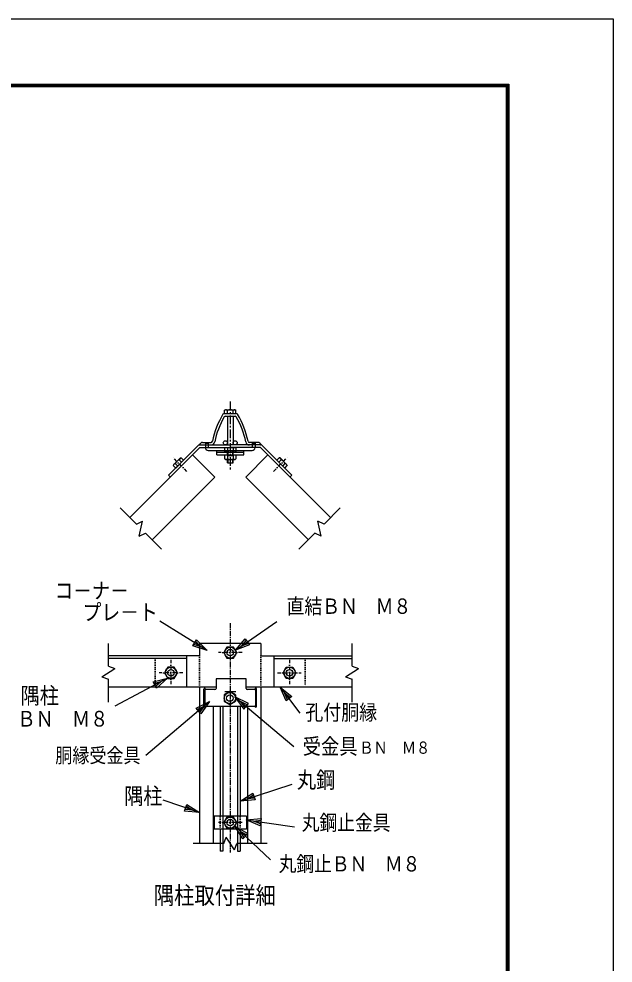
# Model space of a CAD drawing. Units: millimetres, scale not verified. Extents: x -4455 to 4455, y -3150 to 3150.
# Drawn here: x 2745 to 4455, y 433 to 3150 of the extents above; entities that cross this region are included whole.
import ezdxf
from ezdxf.enums import TextEntityAlignment as Align

# ---------------------------------------------------------------- set-up
doc = ezdxf.new("R2010")
doc.units = ezdxf.units.MM
doc.header["$LTSCALE"] = 20
for name, pattern in [('DASHED', [7.5, 6, -1.5]), ('USER1', [1.125, 0.75, -0.125, 0.125, -0.125]), ('USER2', [1.01, 0.5, -0.25, 0.01, -0.25]), ('USER3', [0.26, 0.01, -0.25]), ('USER5', [2, 1.25, -0.25, 0.25, -0.25])]:
    doc.linetypes.add(name, pattern=pattern)
for name, color, linetype, lineweight in [('0-0_1', 7, 'Continuous', 25), ('0-1_2', 7, 'Continuous', 25), ('0-2_0', 4, 'Continuous', 25), ('0-6_WAKU', 7, 'Continuous', 25)]:
    doc.layers.add(name, color=color, linetype=linetype, lineweight=lineweight)
doc.styles.add('ＭＳ ゴシック', font='')
doc.styles.get('ＭＳ ゴシック').set_extended_font_data('MS Gothic')

# ---------------------------------------------------------------- blocks, each defined once
blk = doc.blocks.new('C61')
at = {"layer": '0-0_1', "color": 4}
blk.add_line((151790.7, 80814.7), (154604.2, 80500.2), dxfattribs=at)
blk.add_lwpolyline([(152602.2, 80512.7), (151790.7, 80814.7), (152648.9, 80930.1)], close=True, dxfattribs=at)
blk.add_lwpolyline([(152613.9, 80617), (152208.1, 80768.1), (152637.2, 80825.7)], dxfattribs=at)
blk = doc.blocks.new('C60')
at = {"layer": '0-0_1', "color": 4}
blk.add_line((152432.7, 81393.2), (154867.7, 82777.5), dxfattribs=at)
blk.add_lwpolyline([(153266.7, 81625.8), (152432.7, 81393.2), (153059.1, 81990.9)], close=True, dxfattribs=at)
blk.add_lwpolyline([(153214.8, 81717), (152797.8, 81600.8), (153111, 81899.6)], dxfattribs=at)
blk = doc.blocks.new('C58')
at = {"layer": '0-0_1', "color": 4}
blk.add_line((154403.9, 88812.4), (155542.3, 87321.5), dxfattribs=at)
blk.add_lwpolyline([(154746.8, 88017.4), (154403.9, 88812.4), (155080.6, 88272.3)], close=True, dxfattribs=at)
blk.add_lwpolyline([(154830.2, 88081.1), (154658.8, 88478.6), (154997.1, 88208.5)], dxfattribs=at)
blk = doc.blocks.new('C63')
at = {"layer": '0-0_1', "color": 4}
blk.add_line((147929, 89326), (145433.4, 86952.5), dxfattribs=at)
blk.add_lwpolyline([(147175.6, 88899.2), (147929, 89326), (147465.1, 88594.9)], close=True, dxfattribs=at)
blk.add_lwpolyline([(147248, 88823.2), (147624.7, 89036.5), (147392.7, 88671)], dxfattribs=at)
blk = doc.blocks.new('C62')
at = {"layer": '0-0_1', "color": 4}
blk.add_line((149771.7, 81596.7), (147678.7, 82303.1), dxfattribs=at)
blk.add_lwpolyline([(149042.9, 82064.3), (149771.7, 81596.7), (148908.6, 81666.3)], close=True, dxfattribs=at)
blk.add_lwpolyline([(149009.3, 81964.8), (149373.7, 81731), (148942.2, 81765.8)], dxfattribs=at)
blk = doc.blocks.new('C59')
at = {"layer": '0-0_1', "color": 4}
blk.add_line((152102.2, 84612), (155089.1, 85592.4), dxfattribs=at)
blk.add_lwpolyline([(152965.8, 84674.4), (152102.2, 84612), (152834.8, 85073.5)], close=True, dxfattribs=at)
blk.add_lwpolyline([(152933, 84774.2), (152501.2, 84742.9), (152867.5, 84973.7)], dxfattribs=at)
blk = doc.blocks.new('C64')
at = {"layer": '0-0_1', "color": 4}
blk.add_line((150198, 90916.6), (147478.4, 92614), dxfattribs=at)
blk.add_lwpolyline([(149596.6, 91539.5), (150198, 90916.6), (149374.2, 91183.2)], close=True, dxfattribs=at)
blk.add_lwpolyline([(149541, 91450.4), (149841.7, 91138.9), (149429.8, 91272.2)], dxfattribs=at)
blk = doc.blocks.new('C57')
at = {"layer": '0-0_1', "color": 4}
blk.add_line((151826.1, 90932.7), (154214.1, 92582.3), dxfattribs=at)
blk.add_lwpolyline([(152636.6, 91237.4), (151826.1, 90932.7), (152397.9, 91582.9)], close=True, dxfattribs=at)
blk.add_lwpolyline([(152576.9, 91323.8), (152171.7, 91171.4), (152457.6, 91496.6)], dxfattribs=at)

msp = doc.modelspace()

# ---------------------------------------------------------------- linework, layer by layer
at = {"layer": '0-0_1', "color": 4, "linetype": 'USER5'}
msp.add_line((3353.28, 2048.9), (3353.28, 1852.65), dxfattribs=at)
at = {"layer": '0-0_1'}
for p, q in [((3339.42, 2006.63), (3367.13, 2006.63)), ((3345.21, 2006.63), (3345.21, 1924.13)), ((3361.34, 2006.63), (3361.34, 1924.13)), ((3265.62, 1926.69), (3268.36, 1929.43)), ((3273.66, 1931.63), (3297.99, 1931.63)), ((3432.89, 1931.63), (3408.57, 1931.63)), ((3440.94, 1926.69), (3438.19, 1929.43)), ((3064.64, 1715.1), (3266.16, 1916.63)), ((3176.01, 1837.08), (3263.06, 1924.13)), ((3263.06, 1924.13), (3353.28, 1924.13)), ((3266.16, 1916.63), (3353.28, 1916.63)), ((3443.5, 1924.13), (3353.28, 1924.13)), ((3440.39, 1916.63), (3353.28, 1916.63)), ((3641.92, 1715.1), (3440.39, 1916.63)), ((3530.55, 1837.08), (3443.5, 1924.13)), ((3308.59, 1831.78), (3244.95, 1895.42)), ((3397.96, 1831.78), (3461.6, 1895.42)), ((3128.28, 1651.47), (3308.59, 1831.78)), ((3181.31, 1831.78), (3176.01, 1837.08)), ((3578.28, 1651.46), (3397.96, 1831.78)), ((3525.24, 1831.78), (3530.55, 1837.08)), ((3441.32, 1352.71), (3265.24, 1352.71)), ((3265.24, 1352.71), (3265.24, 1317.34)), ((3343.97, 1342.66), (3334.65, 1326.53)), ((3362.59, 1342.66), (3343.97, 1342.66)), ((3441.31, 1352.71), (3441.31, 1317.34)), ((3441.32, 1352.71), (3441.32, 1317.34)), ((3265.24, 1317.34), (3002.74, 1317.34)), ((3227.74, 1309.84), (3002.74, 1309.84)), ((3227.74, 1317.34), (3227.73, 1227.34)), ((3334.65, 1326.53), (3343.97, 1310.4)), ((3343.97, 1310.4), (3362.59, 1310.4)), ((3441.31, 1317.34), (3703.82, 1317.34)), ((3478.81, 1317.34), (3478.82, 1227.34)), ((3478.81, 1309.84), (3703.82, 1309.84)), ((3173.43, 1284.72), (3164.11, 1268.59)), ((3192.05, 1284.72), (3173.43, 1284.72)), ((3505.19, 1268.59), (3514.5, 1284.72)), ((3514.5, 1284.72), (3533.13, 1284.72)), ((3533.13, 1284.72), (3542.44, 1268.59)), ((3164.11, 1268.59), (3173.43, 1252.46)), ((3173.43, 1252.46), (3192.05, 1252.46)), ((3514.5, 1252.46), (3505.19, 1268.59)), ((3533.13, 1252.46), (3514.5, 1252.46)), ((3542.44, 1268.59), (3533.13, 1252.46)), ((3312.38, 1227.34), (3002.74, 1227.34)), ((3265.23, 1227.34), (3265.24, 777.34)), ((3703.82, 1227.34), (3398.8, 1227.34)), ((3441.32, 1227.34), (3441.32, 777.34)), ((3352.33, 1214.35), (3336.2, 1205.04)), ((3368.46, 1205.04), (3352.33, 1214.35)), ((3303.8, 1172.61), (3303.8, 777.34)), ((3324.79, 1172.61), (3324.79, 856.37)), ((3332.29, 1172.61), (3332.29, 754.84)), ((3336.2, 1186.42), (3352.33, 1177.11)), ((3352.33, 1177.11), (3368.46, 1186.42)), ((3374.26, 1172.61), (3374.26, 754.84)), ((3381.76, 1172.61), (3381.76, 856.37)), ((3402.75, 1172.61), (3402.75, 777.34)), ((3399.65, 856.37), (3306.9, 856.37)), ((3306.9, 856.37), (3306.9, 818.3)), ((3343.97, 853.47), (3334.65, 837.34)), ((3362.59, 853.47), (3343.97, 853.47)), ((3399.65, 856.37), (3399.65, 818.3)), ((3399.65, 818.3), (3306.9, 818.3)), ((3324.79, 818.3), (3324.79, 754.84)), ((3334.65, 837.34), (3343.97, 821.21)), ((3343.97, 821.21), (3362.59, 821.21)), ((3381.76, 818.3), (3381.76, 754.84)), ((3332.29, 754.84), (3324.79, 754.84)), ((3374.26, 754.84), (3381.76, 754.84))]:
    msp.add_line(p, q, dxfattribs=at)
at = {"layer": '0-0_1', "color": 4}
for p, q in [((3346.8, 1903.73), (3346.8, 1893.51)), ((3359.76, 1903.73), (3359.76, 1893.51)), ((3346.8, 1895.38), (3346.8, 1893.51)), ((3346.8, 1882.48), (3346.8, 1872.26)), ((3359.76, 1895.38), (3359.76, 1893.51)), ((3359.76, 1882.48), (3359.76, 1872.26)), ((3083.29, 1696.45), (3036.97, 1742.77)), ((3623.26, 1696.45), (3669.58, 1742.77)), ((3083.29, 1696.45), (3101.25, 1704.83)), ((3091.66, 1661.74), (3101.25, 1704.83)), ((3623.26, 1696.45), (3605.3, 1704.83)), ((3614.89, 1661.74), (3605.3, 1704.83)), ((3091.66, 1661.74), (3109.63, 1670.12)), ((3155.94, 1623.8), (3109.63, 1670.12)), ((3550.61, 1623.8), (3596.93, 1670.12)), ((3614.89, 1661.74), (3596.93, 1670.12)), ((3002.74, 1287.21), (3002.74, 1352.71)), ((3703.82, 1287.21), (3703.82, 1352.71)), ((2984.11, 1256.74), (3021.36, 1280.43)), ((3002.74, 1287.21), (3021.36, 1280.43)), ((3685.19, 1256.74), (3722.44, 1280.43)), ((3703.82, 1287.21), (3722.44, 1280.43)), ((2984.11, 1256.74), (3002.74, 1249.97)), ((3002.74, 1184.46), (3002.74, 1249.97)), ((3685.19, 1256.74), (3703.82, 1249.96)), ((3703.82, 1184.46), (3703.82, 1249.97)), ((3366.92, 1199.14), (3535.99, 1056.39)), ((3293.92, 1185.76), (3110.25, 1030.67)), ((3255.05, 1166.69), (3293.92, 1185.76)), ((3258.44, 1162.68), (3277.87, 1172.21)), ((3277.87, 1172.21), (3265.21, 1154.65)), ((3293.92, 1185.76), (3268.6, 1150.64)), ((3392.24, 1164.03), (3405.79, 1180.08)), ((3268.6, 1150.64), (3255.05, 1166.69)), ((3334.65, 777.34), (3341.43, 795.96)), ((3365.12, 758.71), (3341.43, 795.96)), ((3334.65, 777.34), (3246.61, 777.34)), ((3365.12, 758.71), (3371.9, 777.34)), ((3459.94, 777.34), (3371.9, 777.34))]:
    msp.add_line(p, q, dxfattribs=at)
at = {"layer": '0-0_1', "color": 4, "linetype": 'USER2'}
for p, q in [((3228.58, 1848.14), (3187.72, 1889.01)), ((3477.97, 1848.14), (3518.83, 1889.01)), ((3182.74, 1305.85), (3182.74, 1235.53)), ((3387.52, 1326.53), (3319.56, 1326.53)), ((3523.82, 1305.85), (3523.82, 1235.53)), ((3216.98, 1268.59), (3149.02, 1268.59)), ((3489.58, 1268.59), (3557.53, 1268.59)), ((3387.52, 837.34), (3319.56, 837.34))]:
    msp.add_line(p, q, dxfattribs=at)
at = {"layer": '0-0_1', "color": 4, "linetype": 'USER1'}
msp.add_line((3353.28, 1411.23), (3353.28, 751.87), dxfattribs=at)
at = {"layer": '0-0_1', "linetype": 'USER3'}
for p, q in [((3137.73, 1309.84), (3137.74, 1227.34)), ((3265.24, 1317.34), (3265.23, 1227.34)), ((3441.31, 1317.34), (3441.32, 1227.34)), ((3568.82, 1309.84), (3568.81, 1227.34)), ((3324.79, 856.37), (3324.79, 818.3)), ((3381.76, 856.37), (3381.76, 818.3))]:
    msp.add_line(p, q, dxfattribs=at)
at = {"layer": '0-0_1'}
for points in [[(3362.59, 1310.4), (3371.9, 1326.53), (3362.59, 1342.66)], [(3192.05, 1252.46), (3201.36, 1268.59), (3192.05, 1284.72)], [(3362.59, 821.21), (3371.9, 837.34), (3362.59, 853.47)]]:
    msp.add_lwpolyline(points, dxfattribs=at)
at = {"layer": '0-0_1', "color": 4}
for points in [[(3405.79, 1180.08), (3366.92, 1199.14), (3392.24, 1164.03)], [(3402.4, 1176.07), (3382.97, 1185.6), (3395.63, 1168.04)]]:
    msp.add_lwpolyline(points, dxfattribs=at)
at = {"layer": '0-0_1'}
for centre, radius in [((3339.21, 1930.13), 6), ((3367.34, 1930.13), 6), ((3353.28, 1326.53), 16.13), ((3353.28, 1326.53), 9.31), ((3182.74, 1268.59), 16.13), ((3182.74, 1268.59), 9.31), ((3523.82, 1268.59), 16.13), ((3523.82, 1268.59), 9.31), ((3352.33, 1195.73), 16.13), ((3352.33, 1195.73), 9.31), ((3353.28, 837.34), 16.13), ((3353.28, 837.34), 9.31)]:
    msp.add_circle(centre, radius, dxfattribs=at)
for centre, radius, start, end in [((3537.61, 1886.82), 240.55, 148.58104, 168.48707), ((3335.75, 2010.13), 4, 90, 148.58096), ((3370.81, 2010.13), 4, 31.41901, 90), ((3168.94, 1886.82), 240.55, 11.5129, 31.41896), ((3537.61, 1886.82), 233.55, 149.70091, 168.60635), ((3339.42, 2002.63), 4, 90, 149.70087), ((3367.13, 2002.63), 4, 30.29913, 90), ((3168.94, 1886.82), 233.55, 11.39365, 30.2991), ((3273.66, 1924.13), 7.5, 90, 134.99933), ((3297.89, 1935.13), 11, 270, 348.60635), ((3297.99, 1935.63), 4, 270, 348.48706), ((3408.67, 1935.13), 11, 191.39365, 270), ((3408.57, 1935.63), 4, 191.51291, 270), ((3432.89, 1924.13), 7.5, 45.0006, 90.00171), ((3266.68, 1925.63), 1.5, 134.99994, 270), ((3439.88, 1925.63), 1.5, 270, 44.99997)]:
    msp.add_arc(centre, radius, start, end, dxfattribs=at)
at = {"layer": '0-1_2'}
for p, q in [((3335.75, 2014.13), (3370.81, 2014.13)), ((3339.3, 2025.43), (3337.14, 2024.18)), ((3337.14, 2014.13), (3337.14, 2024.18)), ((3339.3, 2025.43), (3367.25, 2025.43)), ((3345.21, 2014.13), (3345.21, 2024.18)), ((3361.35, 2014.13), (3361.35, 2024.18)), ((3367.25, 2025.43), (3369.42, 2024.18)), ((3369.42, 2014.13), (3369.42, 2024.18)), ((3337.15, 1916.63), (3369.4, 1916.63)), ((3337.15, 1916.63), (3337.15, 1904.98)), ((3339.31, 1903.73), (3337.15, 1904.98)), ((3339.31, 1903.73), (3367.24, 1903.73)), ((3345.21, 1916.63), (3345.21, 1904.98)), ((3345.22, 1893.51), (3345.22, 1903.73)), ((3361.34, 1916.63), (3361.34, 1904.98)), ((3361.34, 1893.51), (3361.34, 1903.73)), ((3367.24, 1903.73), (3369.4, 1904.98)), ((3369.4, 1916.63), (3369.4, 1904.98)), ((3189.95, 1867.01), (3209.72, 1886.77)), ((3196.41, 1857.49), (3219.24, 1880.31)), ((3213.53, 1874.61), (3206.43, 1881.71)), ((3209.72, 1886.77), (3212.13, 1887.42)), ((3219.24, 1880.31), (3212.13, 1887.42)), ((3337.15, 1895.38), (3337.15, 1883.73)), ((3337.15, 1895.38), (3345.22, 1895.38)), ((3339.31, 1882.48), (3337.15, 1883.73)), ((3339.31, 1882.48), (3367.24, 1882.48)), ((3345.21, 1895.38), (3345.21, 1883.73)), ((3345.21, 1893.51), (3345.21, 1895.38)), ((3345.21, 1872.26), (3345.21, 1882.48)), ((3345.22, 1893.51), (3361.34, 1893.51)), ((3361.34, 1895.38), (3369.4, 1895.38)), ((3361.34, 1895.38), (3361.34, 1883.73)), ((3361.34, 1872.26), (3361.34, 1882.48)), ((3367.24, 1882.48), (3369.4, 1883.73)), ((3369.4, 1895.38), (3369.4, 1883.73)), ((3487.31, 1880.31), (3494.42, 1887.42)), ((3510.14, 1857.49), (3487.31, 1880.31)), ((3493.02, 1874.61), (3500.13, 1881.71)), ((3496.83, 1886.77), (3494.42, 1887.42)), ((3516.6, 1867.01), (3496.83, 1886.77)), ((3189.95, 1867.01), (3189.31, 1864.59)), ((3196.41, 1857.49), (3189.31, 1864.59)), ((3202.12, 1863.19), (3195.01, 1870.3)), ((3345.21, 1872.26), (3361.34, 1872.26)), ((3504.43, 1863.19), (3511.54, 1870.3)), ((3510.14, 1857.49), (3517.25, 1864.59)), ((3516.6, 1867.01), (3517.25, 1864.59))]:
    msp.add_line(p, q, dxfattribs=at)
msp.add_lwpolyline([(3345.21, 1893.51), (3361.34, 1893.51), (3361.34, 1895.38)], dxfattribs=at)
for centre, radius, start, end in [((3339.3, 2010.84), 14.59, 66.11387, 90.00086), ((3353.28, 1998.81), 26.62, 72.35526, 107.65447), ((3367.25, 2010.84), 14.59, 90, 113.88469), ((3339.31, 1918.31), 14.58, 270, 293.8876), ((3353.28, 1930.44), 26.71, 252.41254, 287.55459), ((3367.24, 1918.31), 14.58, 246.12651, 270), ((3218.66, 1858.07), 26.62, 117.35548, 152.65443), ((3220.04, 1876.46), 14.59, 134.99962, 158.88499), ((3339.31, 1897.06), 14.58, 270, 293.8876), ((3353.28, 1909.19), 26.71, 252.41254, 287.55459), ((3367.24, 1897.06), 14.58, 246.12651, 270), ((3486.52, 1876.46), 14.59, 21.11494, 45.0003), ((3487.9, 1858.07), 26.62, 27.34549, 62.64445), ((3200.27, 1856.69), 14.59, 111.114, 135.00058), ((3506.28, 1856.69), 14.59, 44.99935, 68.88593)]:
    msp.add_arc(centre, radius, start, end, dxfattribs=at)
at = {"layer": '0-2_0', "color": 7, "linetype": 'DASHED'}
for p, q in [((3281.75, 1929.59), (3281.75, 1916.63)), ((3290.04, 1929.59), (3290.04, 1916.63)), ((3416.51, 1929.59), (3416.51, 1916.63)), ((3424.8, 1929.59), (3424.8, 1916.63)), ((3337.15, 1908.34), (3369.4, 1908.34)), ((3345.22, 1895.38), (3361.34, 1895.38))]:
    msp.add_line(p, q, dxfattribs=at)
at = {"layer": '0-2_0', "color": 7}
for p, q in [((3281.75, 1929.59), (3290.04, 1929.59)), ((3416.51, 1929.59), (3424.8, 1929.59)), ((3290.04, 1908.34), (3337.15, 1908.34)), ((3314.4, 1895.38), (3314.4, 1908.34)), ((3314.4, 1903.67), (3392.15, 1903.67)), ((3369.4, 1908.34), (3416.51, 1908.34)), ((3392.15, 1895.38), (3392.15, 1908.34)), ((3314.4, 1895.38), (3345.22, 1895.38)), ((3361.34, 1895.38), (3392.15, 1895.38)), ((3312.38, 1250.67), (3312.38, 1223.55)), ((3398.8, 1250.67), (3312.38, 1250.67)), ((3398.8, 1223.55), (3398.8, 1250.67)), ((3280.09, 1223.87), (3279.36, 1223.87)), ((3279.36, 1223.87), (3280.09, 1223.87)), ((3426.46, 1223.87), (3427.19, 1223.87)), ((3427.19, 1223.87), (3426.46, 1223.87)), ((3277.36, 1171.47), (3277.36, 1221.87)), ((3280.57, 1218.55), (3280.57, 1174.61)), ((3282.09, 1220.55), (3282.09, 1221.87)), ((3309.38, 1220.55), (3282.57, 1220.55)), ((3336.2, 1205.04), (3336.2, 1186.42)), ((3337.55, 1215.1), (3369.36, 1215.1)), ((3337.55, 1215.1), (3337.55, 1215.05)), ((3337.55, 1215.05), (3369.36, 1215.05)), ((3368.46, 1205.04), (3368.46, 1186.42)), ((3369.36, 1215.1), (3369.36, 1215.05)), ((3424.44, 1220.55), (3401.8, 1220.55)), ((3424.44, 1220.5), (3424.44, 1220.55)), ((3424.46, 1220.55), (3424.46, 1221.87)), ((3425.99, 1218.55), (3425.99, 1174.61)), ((3429.19, 1171.47), (3429.19, 1221.87)), ((3279.34, 1169.76), (3280.09, 1169.76)), ((3282.09, 1171.76), (3282.09, 1172.61)), ((3282.57, 1172.61), (3424.44, 1172.61)), ((3424.44, 1172.61), (3424.44, 1172.66)), ((3424.46, 1171.76), (3424.46, 1172.61)), ((3427.21, 1169.76), (3426.46, 1169.76))]:
    msp.add_line(p, q, dxfattribs=at)
for centre, radius, start, end in [((3290.04, 1916.63), 8.29, 180, 270), ((3416.51, 1916.63), 8.29, 270, 0), ((3279.36, 1221.87), 2, 90, 180), ((3280.09, 1221.87), 2, 0, 90), ((3309.38, 1223.55), 3, 270, 0), ((3401.8, 1223.55), 3, 180, 270), ((3426.46, 1221.87), 2, 90, 180), ((3427.19, 1221.87), 2, 0, 90), ((3282.57, 1218.55), 2, 90, 180), ((3423.99, 1218.55), 2, 0, 90), ((3279.34, 1171.76), 2, 188.18645, 270), ((3280.09, 1171.76), 2, 270, 0), ((3282.57, 1174.61), 2, 180, 270), ((3423.99, 1174.61), 2, 270, 0), ((3426.46, 1171.76), 2, 180, 270), ((3427.21, 1171.76), 2, 270, 351.81355)]:
    msp.add_arc(centre, radius, start, end, dxfattribs=at)
at = {"layer": '0-6_WAKU', "color": 3}
msp.add_lwpolyline([(-4455.12, 3150.04), (4454.88, 3150.04), (4454.88, -3149.96), (-4455.12, -3149.96)], close=True, dxfattribs=at)
at = {"layer": '0-6_WAKU'}
for points in [[(-4155.12, 2962.54), (4154.88, 2962.54), (4154.88, -2962.46), (-4155.12, -2962.46)], [(-4153.25, 2960.66), (4153, 2960.66), (4153, -2960.59), (-4153.25, -2960.59)], [(-4151.37, 2958.79), (4151.13, 2958.79), (4151.13, -2958.71), (-4151.37, -2958.71)], [(-4149.5, 2956.91), (4149.25, 2956.91), (4149.25, -2956.84), (-4149.5, -2956.84)], [(-4147.62, 2955.04), (4147.38, 2955.04), (4147.38, -2954.96), (-4147.62, -2954.96)]]:
    msp.add_lwpolyline(points, close=True, dxfattribs=at)

# ---------------------------------------------------------------- block references
at = {"layer": '0-2_0', "xscale": 0.05, "yscale": 0.05}
for name, p in [('C64', (-4223.34, -3213.29)), ('C57', (-4223.34, -3213.29)), ('C58', (-4223.34, -3213.29)), ('C59', (-4223.34, -3331.2)), ('C62', (-4223.34, -3213.29))]:
    msp.add_blockref(name, p, dxfattribs=at)
for name, p, rotation in [('C63', (-5150.56, -1064.72), 344.43451), ('C60', (-5114.99, 2313.4), 322.11462), ('C61', (-5126.87, 2167.8), 323.00048)]:
    msp.add_blockref(name, p, dxfattribs=dict(at, rotation=rotation))

# ---------------------------------------------------------------- texts
at = {"layer": '0-0_1', "color": 4, "style": 'ＭＳ ゴシック', "width": 0.85}
for s, height, p in [('コ－ナ－', 45.89, (2848.38, 1468.27)), ('プレ－ト', 46.63, (2928.49, 1405.4)), ('直結ＢＮ\u3000Ｍ８', 44.2, (3515.42, 1424.85)), ('隅柱', 47.36, (2750.35, 1165.09)), ('孔付胴縁', 44.57, (3569.27, 1119.02)), ('ＢＮ\u3000Ｍ８', 45.16, (2740.86, 1100.16)), ('受金具', 45.45, (3561.7, 1020.72)), ('ＢＮ\u3000Ｍ８', 35.18, (3724.74, 1024.95)), ('胴縁受金具', 42.29, (2850.04, 997.07)), ('丸鋼', 47.36, (3545.46, 922.57)), ('隅柱', 47.36, (3048.29, 876.01)), ('丸鋼止金具', 44.05, (3559.05, 802.24)), ('丸鋼止ＢＮ\u3000Ｍ８', 43.92, (3492.79, 683.67)), ('隅柱取付詳細', 50.44, (3133.4, 587.64))]:
    msp.add_text(s, height=height, dxfattribs=at).set_placement(p, align=Align.BOTTOM_LEFT)

doc.saveas('drawing.dxf')
